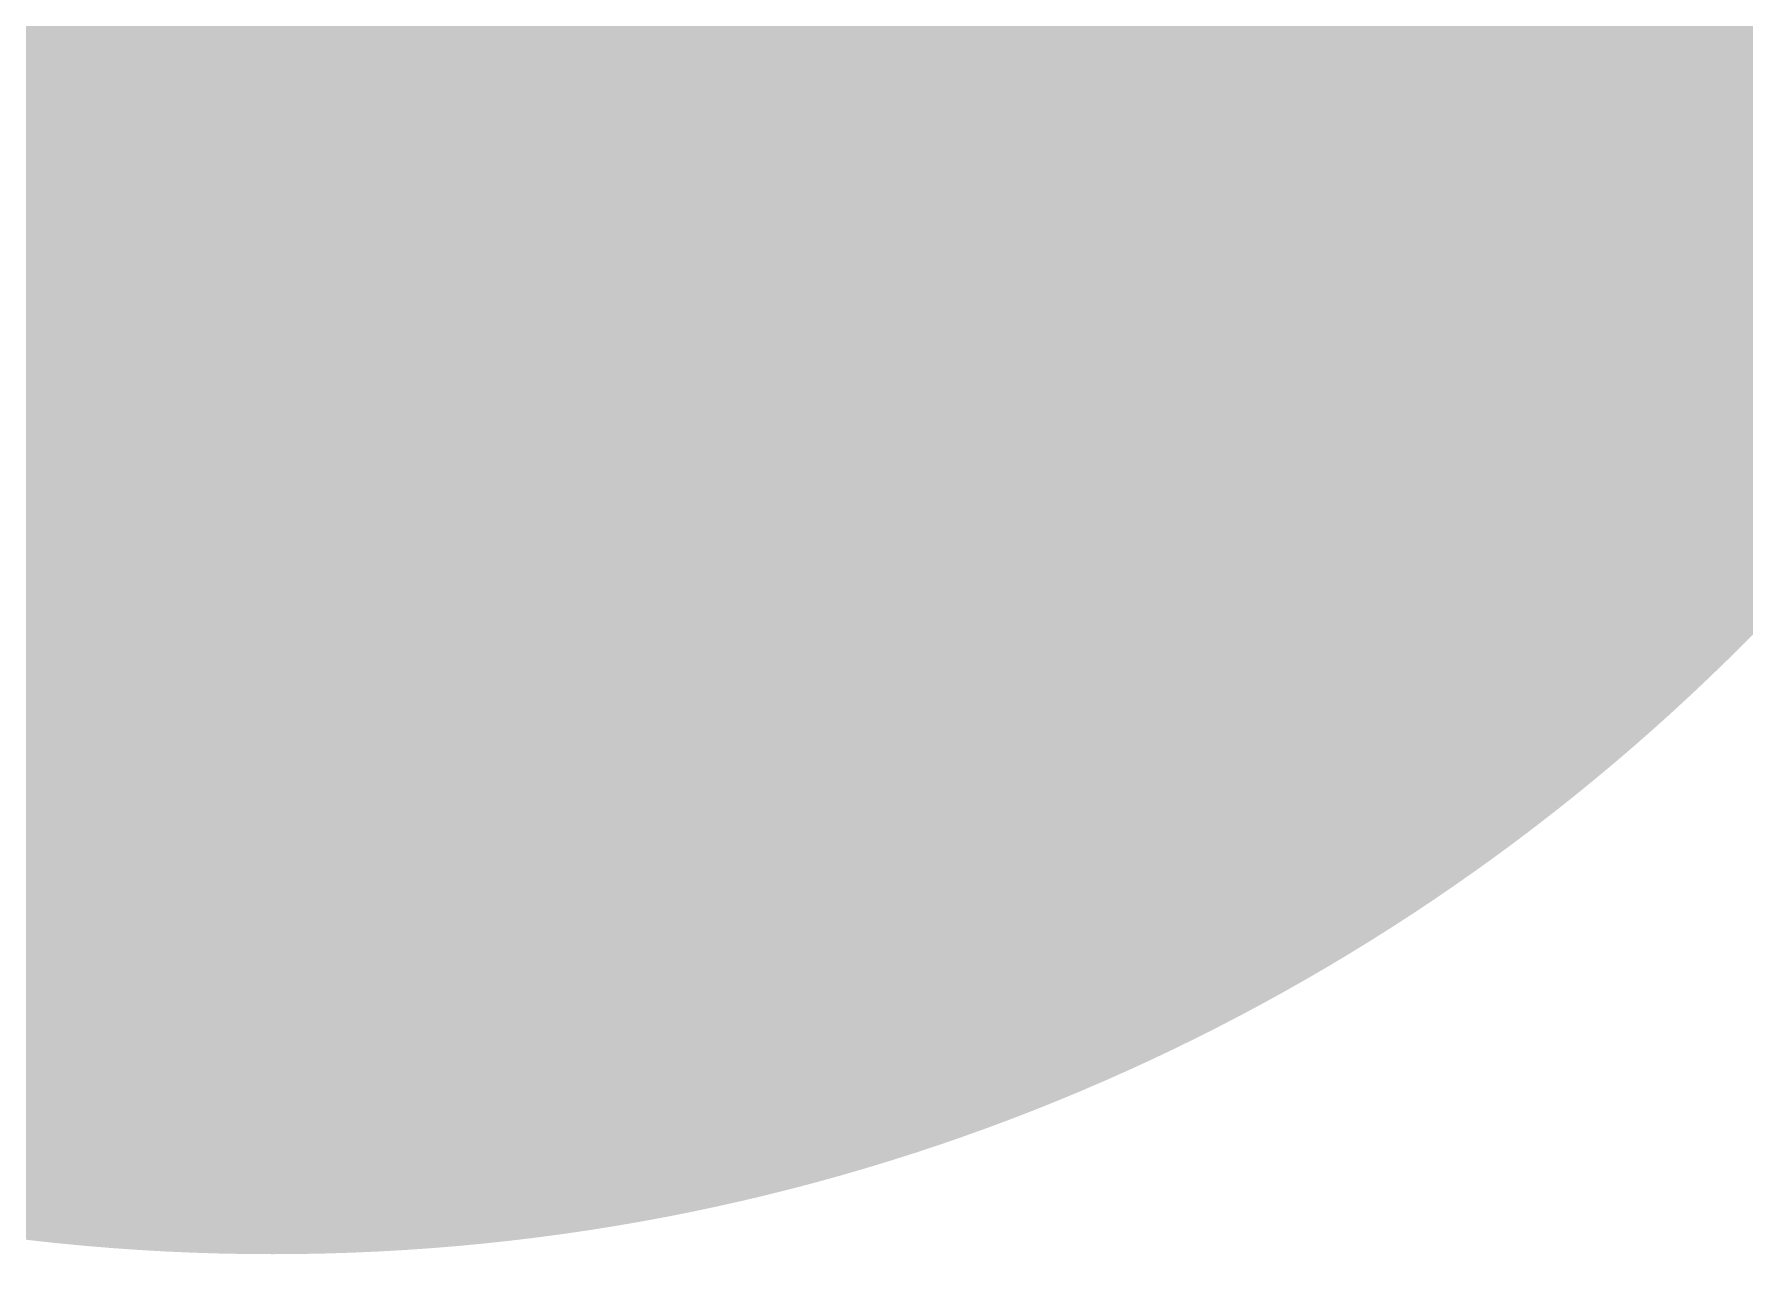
# Model space of a CAD drawing. Header units: inches. Extents: x 22 to 371, y 55 to 284.
# Drawn here: x 37.419 to 37.7495, y 166.8573 to 167.0932 of the extents above; entities that cross this region are included whole.
import ezdxf

# ---------------------------------------------------------------- set-up
doc = ezdxf.new("R2010")
doc.units = ezdxf.units.IN
for name, color, linetype in [('Bottom Layer', 5, 'Continuous'), ('Bottom Solder', 6, 'Continuous'), ('Drill Drawing', 1, 'Continuous'), ('Layer 1', 16, 'Continuous'), ('Layer 2', 76, 'Continuous'), ('Top Layer', 1, 'Continuous'), ('Top Solder', 216, 'Continuous')]:
    doc.layers.add(name, color=color, linetype=linetype)

msp = doc.modelspace()

# ---------------------------------------------------------------- hatches: boundary and pattern name
at = {"layer": 'Bottom Layer'}
h = msp.add_hatch(color=5, dxfattribs=at)
edge = h.paths.add_edge_path()
edge.add_arc((37.465, 167.259), 0.3, 0, 360)
at = {"layer": 'Bottom Solder'}
h = msp.add_hatch(color=6, dxfattribs=at)
edge = h.paths.add_edge_path()
edge.add_arc((37.465, 167.259), 0.4016, 0, 360)
at = {"layer": 'Layer 1'}
h = msp.add_hatch(color=16, dxfattribs=at)
edge = h.paths.add_edge_path()
edge.add_arc((37.465, 167.259), 0.3, 0, 360)
at = {"layer": 'Layer 2'}
h = msp.add_hatch(color=76, dxfattribs=at)
edge = h.paths.add_edge_path()
edge.add_arc((37.465, 167.259), 0.3, 0, 360)
at = {"layer": 'Top Layer'}
h = msp.add_hatch(color=1, dxfattribs=at)
edge = h.paths.add_edge_path()
edge.add_arc((37.465, 167.259), 0.3, 0, 360)
at = {"layer": 'Top Solder'}
h = msp.add_hatch(color=216, dxfattribs=at)
edge = h.paths.add_edge_path()
edge.add_arc((37.465, 167.259), 0.4016, 0, 360)

# ---------------------------------------------------------------- linework, layer by layer
at = {"layer": 'Drill Drawing'}
for points in [[(37.592, 167.259, 0.0508, 0.0508, 0), (37.719, 167.005, 0.0508, 0.0508, 0)], [(37.211, 167.005, 0.0508, 0.0508, 0), (37.465, 167.132, 0.0508, 0.0508, 0)], [(37.465, 167.132, 0.0508, 0.0508, 0), (37.719, 167.005, 0.0508, 0.0508, 0)]]:
    msp.add_lwpolyline(points, format="xyseb", dxfattribs=at)
msp.add_lwpolyline([(37.7063, 167.005, 0.0254, 0.0254, 1), (37.7317, 167.005, 0.0254, 0.0254, 1)], format="xyseb", close=True, dxfattribs=at)
msp.add_lwpolyline([(37.7063, 167.005, 0.0254, 0.0254, 1), (37.7317, 167.005, 0.0254, 0.0254, 1)], format="xyseb", close=True, dxfattribs=at)

doc.saveas('drawing.dxf')
